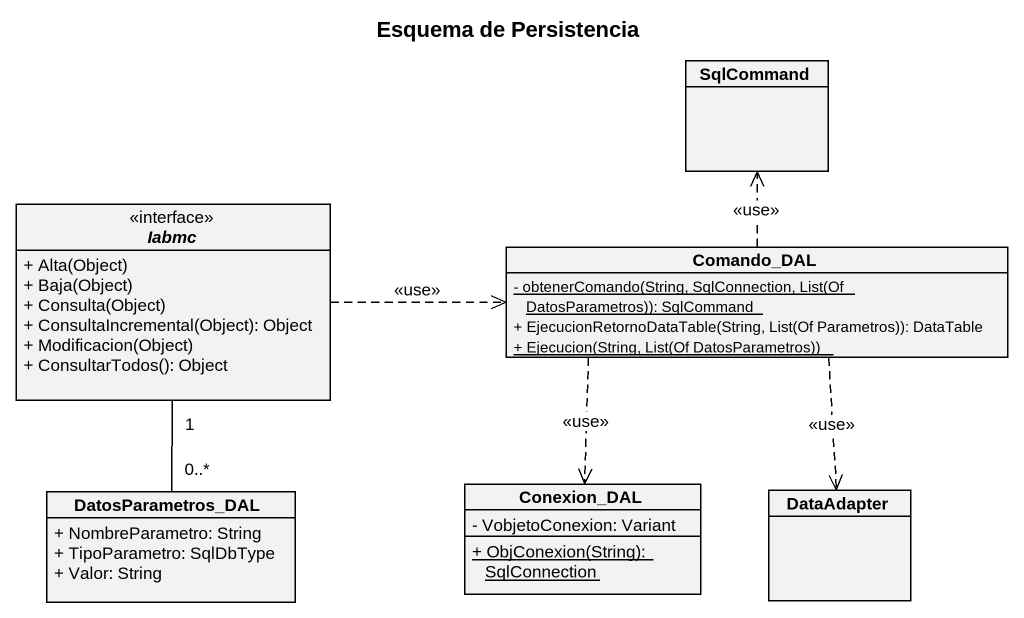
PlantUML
@startuml
title Esquema de Persistencia
hide circle
hide empty members
skinparam classAttributeIconSize 0
class SqlCommand
interface Iabmc {
  + Alta(Object)
  + Baja(Object)
  + Consulta(Object)
  + ConsultaIncremental(Object): Object
  + Modificacion(Object)
  + ConsultarTodos(): Object
}
class Comando_DAL {
  {static} - obtenerComando(String, SqlConnection, List(Of DatosParametros)): SqlCommand
  + EjecucionRetornoDataTable(String, List(Of Parametros)): DataTable
  {static} + Ejecucion(String, List(Of DatosParametros))
}
class DatosParametros_DAL {
  + NombreParametro: String
  + TipoParametro: SqlDbType
  + Valor: String
}
class Conexion_DAL {
  - VobjetoConexion: Variant
  {static} + ObjConexion(String): SqlConnection
}
class DataAdapter
Iabmc .right.> Comando_DAL : <<use>>
Iabmc "1" -- "0..*" DatosParametros_DAL
Comando_DAL .up.> SqlCommand : <<use>>
Comando_DAL ..> Conexion_DAL : <<use>>
Comando_DAL ..> DataAdapter : <<use>>
@enduml
